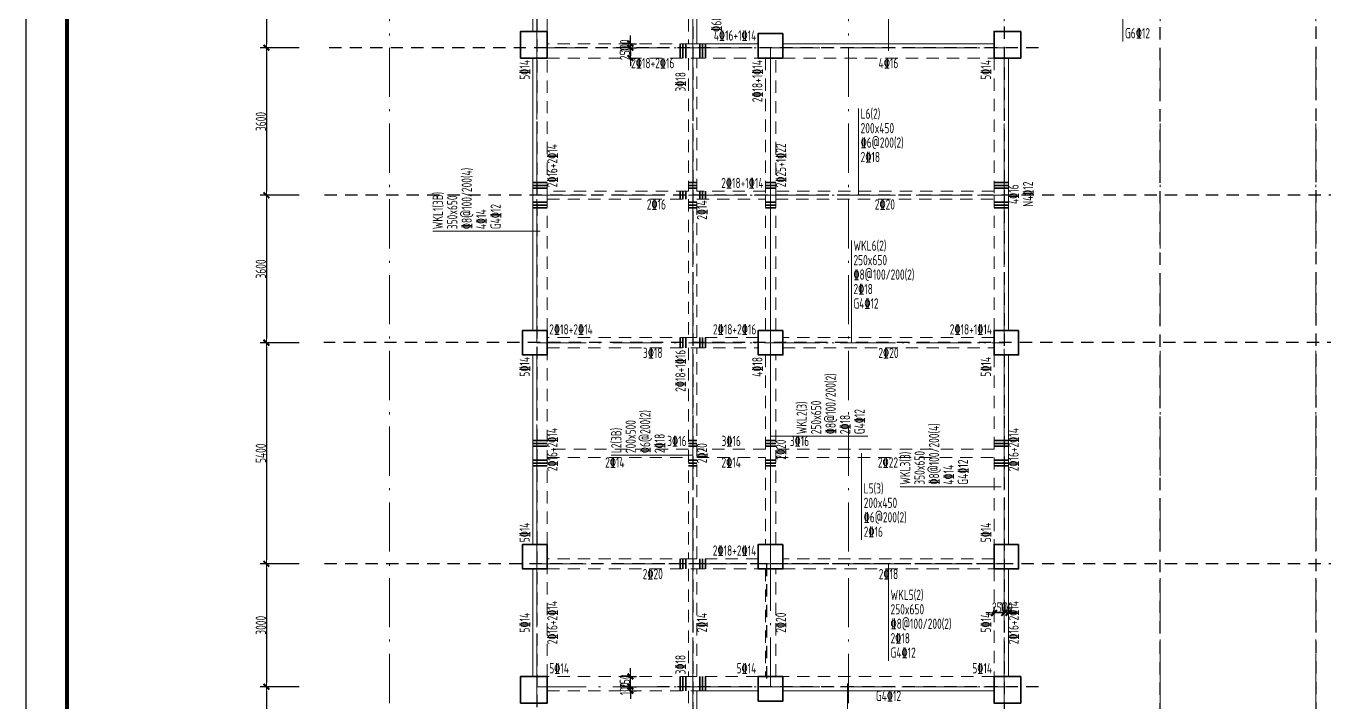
# Model space of a CAD drawing. Header units: millimetres. Extents: x 539196 to 807275, y 431843 to 1156631.
# Drawn here: x 669890 to 701555, y 891184 to 907693 of the extents above; entities that cross this region are included whole.
import ezdxf
from ezdxf.enums import TextEntityAlignment as Align

# ---------------------------------------------------------------- set-up
doc = ezdxf.new("R2010")
doc.units = ezdxf.units.MM
doc.header["$MEASUREMENT"] = 0
for name, pattern in [('DOTE', [2.42, 2, -0.2, 0.02, -0.2]), ('点划线', [1850, 1200, -300, 50, -300]), ('虚线', [500, 300, -200])]:
    doc.linetypes.add(name, pattern=pattern)
doc.layers.add('DOTE', color=1, linetype='DOTE')
doc.layers.add('PUB_TITLE', color=4, linetype='Continuous')
for name, color, linetype, lineweight in [('尺寸标注-梁', 3, 'Continuous', 18), ('梁原位标注', 7, 'Continuous', 18), ('梁名称编号', 2, 'Continuous', 18), ('梁标注引线', 2, 'Continuous', 18), ('梁附加箍筋', 1, 'Continuous', 35), ('梁集中标注', 2, 'Continuous', 18), ('砼柱', 2, 'Continuous', 35), ('砼梁', 4, 'Continuous', 18), ('砼次梁', 7, 'Continuous', 18), ('轴线', 9, '点划线', 18), ('轴线标注', 3, 'Continuous', 18)]:
    doc.layers.add(name, color=color, linetype=linetype, lineweight=lineweight)
doc.styles.add('样式 1_yjk_yjk_yjk_yjk_yjk_yjk_yjk_yjk_yjk_yjk', font='yjkeng.shx', dxfattribs={"width": 0.7, "bigfont": 'yjkchn.shx'})
doc.dimstyles.new('盈建科结构_yjk_yjk_yjk_yjk_yjk_yjk_yjk_yjk_yjk_yjk', dxfattribs={"dimscale": 100, "dimtxt": 2.5, "dimasz": 1, "dimexe": 1.5, "dimexo": 0.625, "dimgap": 0.1, "dimtad": 1, "dimdec": 0, "dimrnd": 1, "dimzin": 0, "dimdsep": 46, "dimtxsty": '样式 1_yjk_yjk_yjk_yjk_yjk_yjk_yjk_yjk_yjk_yjk', "dimblk": '_yjkbk', "dimblk1": 'ARCHTICK', "dimblk2": 'ARCHTICK', "dimcen": 0.09, "dimadec": 0, "dimazin": 0, "dimtfac": 1, "dimtdec": 4, "dimtix": 1, "dimtmove": 2, "dimatfit": 3, "dimfxl": 0, "dimtolj": 1, "dimtzin": 0, "dimarcsym": 0})

# ---------------------------------------------------------------- blocks, each defined once
blk = doc.blocks.new('_yjkbk')
blk.add_line((-1, 0), (1.5, 0))
blk.add_lwpolyline([(-0.7, -0.7, 0.5, 0.5, 0), (0.7, 0.7, 0.5, 0.5, 0)], format="xyseb")
blk = doc.blocks.new('*D357')
at = {"layer": 'Defpoints', "color": 0}
for p in [(684635, 907159), (684635, 906909), (684636, 907159)]:
    blk.add_point(p, dxfattribs=at)
at = {"layer": '尺寸标注-梁', "color": 0, "lineweight": -2}
for p, q in [((684636, 907259), (684636, 907359)), ((684635, 907159), (684786, 907159)), ((684635, 906909), (684786, 906909)), ((684636, 906909), (684636, 907159)), ((684636, 906809), (684636, 906709))]:
    blk.add_line(p, q, dxfattribs=at)
at = {"layer": '尺寸标注-梁', "color": 0, "lineweight": -2, "xscale": 100, "yscale": 100, "zscale": 100}
for p, rotation in [((684636, 907159), 270), ((684636, 906909), 90)]:
    blk.add_blockref('_yjkbk', p, dxfattribs=dict(at, rotation=rotation))
at = {"layer": '尺寸标注-梁', "color": 0, "insert": (684501, 907034), "char_height": 250, "attachment_point": 5, "rotation": 90, "style": '样式 1_yjk_yjk_yjk_yjk_yjk_yjk_yjk_yjk_yjk_yjk'}
blk.add_mtext('\\A1;250', dxfattribs=at)
blk = doc.blocks.new('_ARCHTICK')
at = {"color": 0, "linetype": 'ByBlock', "const_width": 0.15}
blk.add_lwpolyline([(-0.5, -0.5), (0.5, 0.5)], dxfattribs=at)
blk = doc.blocks.new('*D358')
at = {"layer": 'Defpoints', "color": 0}
for p in [(684635, 907259), (684636, 907259), (684635, 907159)]:
    blk.add_point(p, dxfattribs=at)
at = {"layer": '尺寸标注-梁', "color": 0, "lineweight": -2}
for p, q in [((684635, 907259), (684786, 907259)), ((684636, 907359), (684636, 907459)), ((684636, 907159), (684636, 907259)), ((684635, 907159), (684786, 907159)), ((684636, 907059), (684636, 906959))]:
    blk.add_line(p, q, dxfattribs=at)
at = {"layer": '尺寸标注-梁', "color": 0, "lineweight": -2, "xscale": 100, "yscale": 100, "zscale": 100}
for p, rotation in [((684636, 907259), 270), ((684636, 907159), 90)]:
    blk.add_blockref('_yjkbk', p, dxfattribs=dict(at, rotation=rotation))
at = {"layer": '尺寸标注-梁', "color": 0, "insert": (684501, 907209), "char_height": 250, "attachment_point": 5, "rotation": 90, "style": '样式 1_yjk_yjk_yjk_yjk_yjk_yjk_yjk_yjk_yjk_yjk'}
blk.add_mtext('\\A1;100', dxfattribs=at)
blk = doc.blocks.new('*D359')
at = {"layer": 'Defpoints', "color": 0}
for p in [(684635, 891559), (684635, 891459), (684636, 891559)]:
    blk.add_point(p, dxfattribs=at)
at = {"layer": '尺寸标注-梁', "color": 0, "lineweight": -2}
for p, q in [((684636, 891659), (684636, 891759)), ((684635, 891559), (684786, 891559)), ((684635, 891459), (684786, 891459)), ((684636, 891459), (684636, 891559)), ((684636, 891359), (684636, 891259))]:
    blk.add_line(p, q, dxfattribs=at)
at = {"layer": '尺寸标注-梁', "color": 0, "lineweight": -2, "xscale": 100, "yscale": 100, "zscale": 100}
for p, rotation in [((684636, 891559), 270), ((684636, 891459), 90)]:
    blk.add_blockref('_yjkbk', p, dxfattribs=dict(at, rotation=rotation))
at = {"layer": '尺寸标注-梁', "color": 0, "insert": (684501, 891509), "char_height": 250, "attachment_point": 5, "rotation": 90, "style": '样式 1_yjk_yjk_yjk_yjk_yjk_yjk_yjk_yjk_yjk_yjk'}
blk.add_mtext('\\A1;100', dxfattribs=at)
blk = doc.blocks.new('*D360')
at = {"layer": 'Defpoints', "color": 0}
for p in [(684635, 891809), (684636, 891809), (684635, 891559)]:
    blk.add_point(p, dxfattribs=at)
at = {"layer": '尺寸标注-梁', "color": 0, "lineweight": -2}
for p, q in [((684636, 891909), (684636, 892009)), ((684635, 891809), (684786, 891809)), ((684636, 891559), (684636, 891809)), ((684635, 891559), (684786, 891559)), ((684636, 891459), (684636, 891359))]:
    blk.add_line(p, q, dxfattribs=at)
at = {"layer": '尺寸标注-梁', "color": 0, "lineweight": -2, "xscale": 100, "yscale": 100, "zscale": 100}
for p, rotation in [((684636, 891809), 270), ((684636, 891559), 90)]:
    blk.add_blockref('_yjkbk', p, dxfattribs=dict(at, rotation=rotation))
at = {"layer": '尺寸标注-梁', "color": 0, "insert": (684501, 891684), "char_height": 250, "attachment_point": 5, "rotation": 90, "style": '样式 1_yjk_yjk_yjk_yjk_yjk_yjk_yjk_yjk_yjk_yjk'}
blk.add_mtext('\\A1;250', dxfattribs=at)
blk = doc.blocks.new('*D361')
at = {"layer": 'Defpoints', "color": 0}
for p in [(693755, 893360), (693755, 893359), (693855, 893359)]:
    blk.add_point(p, dxfattribs=at)
at = {"layer": '尺寸标注-梁', "color": 0, "lineweight": -2}
for p, q in [((693655, 893360), (693555, 893360)), ((693755, 893359), (693755, 893510)), ((693855, 893360), (693755, 893360)), ((693855, 893359), (693855, 893510)), ((693955, 893360), (694055, 893360))]:
    blk.add_line(p, q, dxfattribs=at)
at = {"layer": '尺寸标注-梁', "color": 0, "lineweight": -2, "xscale": 100, "yscale": 100, "zscale": 100}
blk.add_blockref('_yjkbk', (693755, 893360), dxfattribs=at)
at = {"layer": '尺寸标注-梁', "color": 0, "lineweight": -2, "xscale": 100, "yscale": 100, "zscale": 100, "rotation": 180}
blk.add_blockref('_yjkbk', (693855, 893360), dxfattribs=at)
at = {"layer": '尺寸标注-梁', "color": 0, "insert": (693805, 893495), "char_height": 250, "attachment_point": 5, "style": '样式 1_yjk_yjk_yjk_yjk_yjk_yjk_yjk_yjk_yjk_yjk'}
blk.add_mtext('\\A1;100', dxfattribs=at)
blk = doc.blocks.new('*D362')
at = {"layer": 'Defpoints', "color": 0}
for p in [(693505, 893360), (693505, 893359), (693755, 893359)]:
    blk.add_point(p, dxfattribs=at)
at = {"layer": '尺寸标注-梁', "color": 0, "lineweight": -2}
for p, q in [((693405, 893360), (693305, 893360)), ((693505, 893359), (693505, 893510)), ((693755, 893360), (693505, 893360)), ((693755, 893359), (693755, 893510)), ((693855, 893360), (693955, 893360))]:
    blk.add_line(p, q, dxfattribs=at)
at = {"layer": '尺寸标注-梁', "color": 0, "lineweight": -2, "xscale": 100, "yscale": 100, "zscale": 100}
blk.add_blockref('_yjkbk', (693505, 893360), dxfattribs=at)
at = {"layer": '尺寸标注-梁', "color": 0, "lineweight": -2, "xscale": 100, "yscale": 100, "zscale": 100, "rotation": 180}
blk.add_blockref('_yjkbk', (693755, 893360), dxfattribs=at)
at = {"layer": '尺寸标注-梁', "color": 0, "insert": (693630, 893495), "char_height": 250, "attachment_point": 5, "style": '样式 1_yjk_yjk_yjk_yjk_yjk_yjk_yjk_yjk_yjk_yjk'}
blk.add_mtext('\\A1;250', dxfattribs=at)
blk = doc.blocks.new('*D413')
at = {"layer": 'Defpoints', "color": 0}
for p in [(678755, 909059), (675755, 907159), (678755, 907159)]:
    blk.add_point(p, dxfattribs=at)
at = {"layer": '轴线标注', "color": 0, "lineweight": -2}
for p, q in [((676555, 909059), (675605, 909059)), ((675755, 908959), (675755, 907259)), ((676555, 907159), (675605, 907159))]:
    blk.add_line(p, q, dxfattribs=at)
at = {"layer": '轴线标注', "color": 0, "lineweight": -2, "xscale": 100, "yscale": 100, "zscale": 100}
for p, rotation in [((675755, 909059), 90), ((675755, 907159), 270)]:
    blk.add_blockref('_yjkbk', p, dxfattribs=dict(at, rotation=rotation))
at = {"layer": '轴线标注', "color": 0, "insert": (675620, 908109), "char_height": 250, "attachment_point": 5, "rotation": 90, "style": '样式 1_yjk_yjk_yjk_yjk_yjk_yjk_yjk_yjk_yjk_yjk'}
blk.add_mtext('\\A1;1900', dxfattribs=at)
blk = doc.blocks.new('*D415')
at = {"layer": 'Defpoints', "color": 0}
for p in [(678755, 907159), (675755, 903559), (678755, 903559)]:
    blk.add_point(p, dxfattribs=at)
at = {"layer": '轴线标注', "color": 0, "lineweight": -2}
for p, q in [((676555, 907159), (675605, 907159)), ((675755, 907059), (675755, 903659)), ((676555, 903559), (675605, 903559))]:
    blk.add_line(p, q, dxfattribs=at)
at = {"layer": '轴线标注', "color": 0, "lineweight": -2, "xscale": 100, "yscale": 100, "zscale": 100}
for p, rotation in [((675755, 907159), 90), ((675755, 903559), 270)]:
    blk.add_blockref('_yjkbk', p, dxfattribs=dict(at, rotation=rotation))
at = {"layer": '轴线标注', "color": 0, "insert": (675620, 905359), "char_height": 250, "attachment_point": 5, "rotation": 90, "style": '样式 1_yjk_yjk_yjk_yjk_yjk_yjk_yjk_yjk_yjk_yjk'}
blk.add_mtext('\\A1;3600', dxfattribs=at)
blk = doc.blocks.new('*D417')
at = {"layer": 'Defpoints', "color": 0}
for p in [(678755, 903559), (675755, 899959), (678755, 899959)]:
    blk.add_point(p, dxfattribs=at)
at = {"layer": '轴线标注', "color": 0, "lineweight": -2}
for p, q in [((676555, 903559), (675605, 903559)), ((675755, 903459), (675755, 900059)), ((676555, 899959), (675605, 899959))]:
    blk.add_line(p, q, dxfattribs=at)
at = {"layer": '轴线标注', "color": 0, "lineweight": -2, "xscale": 100, "yscale": 100, "zscale": 100}
for p, rotation in [((675755, 903559), 90), ((675755, 899959), 270)]:
    blk.add_blockref('_yjkbk', p, dxfattribs=dict(at, rotation=rotation))
at = {"layer": '轴线标注', "color": 0, "insert": (675620, 901759), "char_height": 250, "attachment_point": 5, "rotation": 90, "style": '样式 1_yjk_yjk_yjk_yjk_yjk_yjk_yjk_yjk_yjk_yjk'}
blk.add_mtext('\\A1;3600', dxfattribs=at)
blk = doc.blocks.new('*D419')
at = {"layer": 'Defpoints', "color": 0}
for p in [(678755, 899959), (675755, 894559), (678755, 894559)]:
    blk.add_point(p, dxfattribs=at)
at = {"layer": '轴线标注', "color": 0, "lineweight": -2}
for p, q in [((676555, 899959), (675605, 899959)), ((675755, 899859), (675755, 894659)), ((676555, 894559), (675605, 894559))]:
    blk.add_line(p, q, dxfattribs=at)
at = {"layer": '轴线标注', "color": 0, "lineweight": -2, "xscale": 100, "yscale": 100, "zscale": 100}
for p, rotation in [((675755, 899959), 90), ((675755, 894559), 270)]:
    blk.add_blockref('_yjkbk', p, dxfattribs=dict(at, rotation=rotation))
at = {"layer": '轴线标注', "color": 0, "insert": (675620, 897259), "char_height": 250, "attachment_point": 5, "rotation": 90, "style": '样式 1_yjk_yjk_yjk_yjk_yjk_yjk_yjk_yjk_yjk_yjk'}
blk.add_mtext('\\A1;5400', dxfattribs=at)
blk = doc.blocks.new('*D421')
at = {"layer": 'Defpoints', "color": 0}
for p in [(678755, 894559), (675755, 891559), (678755, 891559)]:
    blk.add_point(p, dxfattribs=at)
at = {"layer": '轴线标注', "color": 0, "lineweight": -2}
for p, q in [((676555, 894559), (675605, 894559)), ((675755, 894459), (675755, 891659)), ((676555, 891559), (675605, 891559))]:
    blk.add_line(p, q, dxfattribs=at)
at = {"layer": '轴线标注', "color": 0, "lineweight": -2, "xscale": 100, "yscale": 100, "zscale": 100}
for p, rotation in [((675755, 894559), 90), ((675755, 891559), 270)]:
    blk.add_blockref('_yjkbk', p, dxfattribs=dict(at, rotation=rotation))
at = {"layer": '轴线标注', "color": 0, "insert": (675620, 893059), "char_height": 250, "attachment_point": 5, "rotation": 90, "style": '样式 1_yjk_yjk_yjk_yjk_yjk_yjk_yjk_yjk_yjk_yjk'}
blk.add_mtext('\\A1;3000', dxfattribs=at)
blk = doc.blocks.new('*D423')
at = {"layer": 'Defpoints', "color": 0}
for p in [(678755, 891559), (675755, 889659), (678755, 889659)]:
    blk.add_point(p, dxfattribs=at)
at = {"layer": '轴线标注', "color": 0, "lineweight": -2}
for p, q in [((676555, 891559), (675605, 891559)), ((675755, 891459), (675755, 889759)), ((676555, 889659), (675605, 889659))]:
    blk.add_line(p, q, dxfattribs=at)
at = {"layer": '轴线标注', "color": 0, "lineweight": -2, "xscale": 100, "yscale": 100, "zscale": 100}
for p, rotation in [((675755, 891559), 90), ((675755, 889659), 270)]:
    blk.add_blockref('_yjkbk', p, dxfattribs=dict(at, rotation=rotation))
at = {"layer": '轴线标注', "color": 0, "insert": (675620, 890609), "char_height": 250, "attachment_point": 5, "rotation": 90, "style": '样式 1_yjk_yjk_yjk_yjk_yjk_yjk_yjk_yjk_yjk_yjk'}
blk.add_mtext('\\A1;1900', dxfattribs=at)
blk = doc.blocks.new('jzzw')
at = {"layer": 'DOTE', "color": 1, "linetype": '虚线'}
for p, q in [((928786, 890469), (928786, 834829)), ((932586, 852149), (932586, 890469)), ((936386, 890469), (936386, 834829)), ((917386, 873149), (917386, 834829)), ((921186, 872969), (921186, 834829)), ((929618, 870449), (912217, 870449)), ((952506, 866849), (912186, 866849)), ((952463, 863249), (912186, 863249)), ((952506, 857849), (912186, 857849)), ((928906, 857849), (920186, 857849)), ((922986, 857849), (922986, 854849)), ((929618, 854849), (920186, 854849))]:
    blk.add_line(p, q, dxfattribs=at)

msp = doc.modelspace()

# ---------------------------------------------------------------- linework, layer by layer
at = {"layer": 'PUB_TITLE'}
msp.add_lwpolyline([(669890.4, 852343), (729290.4, 852343), (729290.4, 936443), (669890.4, 936443)], close=True, dxfattribs=at)
at = {"layer": 'PUB_TITLE', "const_width": 100}
msp.add_lwpolyline([(670890.4, 853343), (728290.4, 853343), (728290.4, 933943), (670890.4, 933943)], close=True, dxfattribs=at)
at = {"layer": '梁标注引线'}
for p, q in [((696650.6, 909934.2), (696650.6, 907315.7)), ((690930.4, 907084.2), (690930.4, 909577.7)), ((690200.6, 903559.2), (690200.6, 905675)), ((682430.4, 902679.4), (679811.9, 902679.4)), ((690025.6, 899959.2), (690025.6, 902452.7)), ((688055.4, 897673.5), (690423.9, 897673.5)), ((686155.4, 897212.4), (684164.7, 897212.4)), ((690275.6, 897259.2), (690275.6, 895143.5)), ((693680.4, 896441.9), (691211.9, 896441.9)), ((690930.4, 894559.2), (690930.4, 892190.7)), ((689928, 891634.2), (689928, 889015.7))]:
    msp.add_line(p, q, dxfattribs=at)
at = {"layer": '梁附加箍筋'}
for p, q in [((685845.4, 906909.2), (685845.4, 907259.2)), ((685915.4, 906909.2), (685915.4, 907259.2)), ((685985.4, 906909.2), (685985.4, 907259.2)), ((686325.4, 906909.2), (686325.4, 907259.2)), ((686395.4, 906909.2), (686395.4, 907259.2)), ((686465.4, 906909.2), (686465.4, 907259.2)), ((682605.4, 903869.2), (682255.4, 903869.2)), ((682605.4, 903799.2), (682255.4, 903799.2)), ((682605.4, 903729.2), (682255.4, 903729.2)), ((686255.4, 903869.2), (686055.4, 903869.2)), ((686255.4, 903799.2), (686055.4, 903799.2)), ((686255.4, 903729.2), (686055.4, 903729.2)), ((688180.4, 903869.2), (687930.4, 903869.2)), ((688180.4, 903799.2), (687930.4, 903799.2)), ((688180.4, 903729.2), (687930.4, 903729.2)), ((693855.4, 903869.2), (693505.4, 903869.2)), ((693855.4, 903799.2), (693505.4, 903799.2)), ((693855.4, 903729.2), (693505.4, 903729.2)), ((685845.4, 903459.2), (685845.4, 903659.2)), ((685915.4, 903459.2), (685915.4, 903659.2)), ((685985.4, 903459.2), (685985.4, 903659.2)), ((686325.4, 903459.2), (686325.4, 903659.2)), ((686395.4, 903459.2), (686395.4, 903659.2)), ((686465.4, 903459.2), (686465.4, 903659.2)), ((682605.4, 903389.2), (682255.4, 903389.2)), ((682605.4, 903319.2), (682255.4, 903319.2)), ((682605.4, 903249.2), (682255.4, 903249.2)), ((686255.4, 903389.2), (686055.4, 903389.2)), ((686255.4, 903319.2), (686055.4, 903319.2)), ((686255.4, 903249.2), (686055.4, 903249.2)), ((688180.4, 903389.2), (687930.4, 903389.2)), ((688180.4, 903319.2), (687930.4, 903319.2)), ((688180.4, 903249.2), (687930.4, 903249.2)), ((693855.4, 903389.2), (693505.4, 903389.2)), ((693855.4, 903319.2), (693505.4, 903319.2)), ((693855.4, 903249.2), (693505.4, 903249.2)), ((685845.4, 899834.2), (685845.4, 900084.2)), ((685915.4, 899834.2), (685915.4, 900084.2)), ((685985.4, 899834.2), (685985.4, 900084.2)), ((686325.4, 899834.2), (686325.4, 900084.2)), ((686395.4, 899834.2), (686395.4, 900084.2)), ((686465.4, 899834.2), (686465.4, 900084.2)), ((682605.4, 897569.2), (682255.4, 897569.2)), ((682605.4, 897499.2), (682255.4, 897499.2)), ((682605.4, 897429.2), (682255.4, 897429.2)), ((686255.4, 897569.2), (686055.4, 897569.2)), ((686255.4, 897499.2), (686055.4, 897499.2)), ((686255.4, 897429.2), (686055.4, 897429.2)), ((688180.4, 897569.2), (687930.4, 897569.2)), ((688180.4, 897499.2), (687930.4, 897499.2)), ((688180.4, 897429.2), (687930.4, 897429.2)), ((693855.4, 897569.2), (693505.4, 897569.2)), ((693855.4, 897499.2), (693505.4, 897499.2)), ((693855.4, 897429.2), (693505.4, 897429.2)), ((682605.4, 897089.2), (682255.4, 897089.2)), ((686255.4, 897089.2), (686055.4, 897089.2)), ((688180.4, 897089.2), (687930.4, 897089.2)), ((693855.4, 897089.2), (693505.4, 897089.2)), ((682605.4, 897019.2), (682255.4, 897019.2)), ((682605.4, 896949.2), (682255.4, 896949.2)), ((686255.4, 897019.2), (686055.4, 897019.2)), ((686255.4, 896949.2), (686055.4, 896949.2)), ((688180.4, 897019.2), (687930.4, 897019.2)), ((688180.4, 896949.2), (687930.4, 896949.2)), ((693855.4, 897019.2), (693505.4, 897019.2)), ((693855.4, 896949.2), (693505.4, 896949.2)), ((685845.4, 894434.2), (685845.4, 894684.2)), ((685915.4, 894434.2), (685915.4, 894684.2)), ((685985.4, 894434.2), (685985.4, 894684.2)), ((686325.4, 894434.2), (686325.4, 894684.2)), ((686395.4, 894434.2), (686395.4, 894684.2)), ((686465.4, 894434.2), (686465.4, 894684.2)), ((685845.4, 891459.2), (685845.4, 891809.2)), ((685915.4, 891459.2), (685915.4, 891809.2)), ((685985.4, 891459.2), (685985.4, 891809.2)), ((686325.4, 891459.2), (686325.4, 891809.2)), ((686395.4, 891459.2), (686395.4, 891809.2)), ((686465.4, 891459.2), (686465.4, 891809.2))]:
    msp.add_line(p, q, dxfattribs=at)
at = {"layer": '砼柱'}
for points in [[(682605.4, 907559.2), (681955.4, 907559.2), (681955.4, 906909.2), (682605.4, 906909.2)], [(694155.4, 907559.2), (693505.4, 907559.2), (693505.4, 906909.2), (694155.4, 906909.2)], [(688355.4, 907509.2), (687755.4, 907509.2), (687755.4, 906909.2), (688355.4, 906909.2)], [(682605.4, 900259.2), (682005.4, 900259.2), (682005.4, 899659.2), (682605.4, 899659.2)], [(688355.4, 900259.2), (687755.4, 900259.2), (687755.4, 899659.2), (688355.4, 899659.2)], [(694105.4, 900259.2), (693505.4, 900259.2), (693505.4, 899659.2), (694105.4, 899659.2)], [(682605.4, 895034.2), (682005.4, 895034.2), (682005.4, 894434.2), (682605.4, 894434.2)], [(688355.4, 895034.2), (687755.4, 895034.2), (687755.4, 894434.2), (688355.4, 894434.2)], [(694105.4, 895034.2), (693505.4, 895034.2), (693505.4, 894434.2), (694105.4, 894434.2)], [(682605.4, 891809.2), (681955.4, 891809.2), (681955.4, 891159.2), (682605.4, 891159.2)], [(688355.4, 891809.2), (687755.4, 891809.2), (687755.4, 891209.2), (688355.4, 891209.2)], [(694155.4, 891809.2), (693505.4, 891809.2), (693505.4, 891159.2), (694155.4, 891159.2)]]:
    msp.add_lwpolyline(points, close=True, dxfattribs=at)
at = {"layer": '砼梁'}
for p, q in [((682255.4, 909059.2), (682255.4, 907559.2)), ((686255.4, 907259.2), (686255.4, 909059.2)), ((687755.4, 907259.2), (686155.4, 907259.2)), ((693505.4, 907259.2), (688355.4, 907259.2)), ((682255.4, 906909.2), (682255.4, 903559.2)), ((693855.4, 903559.2), (693855.4, 906909.2)), ((682255.4, 903559.2), (682255.4, 900259.2)), ((693855.4, 900259.2), (693855.4, 903559.2)), ((682255.4, 899659.2), (682255.4, 895034.2)), ((693855.4, 895034.2), (693855.4, 899659.2)), ((682255.4, 894434.2), (682255.4, 891809.2)), ((693855.4, 891809.2), (693855.4, 894434.2)), ((686155.4, 891459.2), (687755.4, 891459.2)), ((686255.4, 889659.2), (686255.4, 891459.2)), ((688355.4, 891459.2), (693505.4, 891459.2))]:
    msp.add_line(p, q, dxfattribs=at)
at = {"layer": '砼梁', "linetype": '虚线'}
for p, q in [((682605.4, 907559.2), (682605.4, 909059.2)), ((686055.4, 908859.2), (686055.4, 907259.2)), ((686155.4, 907259.2), (682605.4, 907259.2)), ((682605.4, 906909.2), (686155.4, 906909.2)), ((682605.4, 903559.3), (682605.4, 906909.2)), ((686055.4, 906909.2), (686055.4, 903659.2)), ((686155.4, 906909.2), (687755.4, 906909.2)), ((686255.4, 903659.2), (686255.4, 906909.2)), ((687930.4, 906909.2), (687930.4, 903559.3)), ((688180.4, 903559.3), (688180.4, 906909.2)), ((688355.4, 906909.2), (693505.4, 906909.2)), ((693505.4, 906909.2), (693505.4, 903559.3)), ((686055.4, 903659.2), (682605.4, 903659.2)), ((682605.4, 900259.2), (682605.4, 903559.2)), ((682605.4, 903459.2), (686055.4, 903459.2)), ((686055.4, 903459.2), (686055.4, 900084.2)), ((687930.4, 903659.2), (686255.4, 903659.2)), ((686255.4, 900084.2), (686255.4, 903459.2)), ((686255.4, 903459.2), (687930.4, 903459.2)), ((687930.4, 903559.2), (687930.4, 900259.2)), ((693505.4, 903659.2), (688180.4, 903659.2)), ((688180.4, 900259.2), (688180.4, 903559.2)), ((688180.4, 903459.2), (693505.4, 903459.2)), ((693505.4, 903559.2), (693505.4, 900259.2)), ((686155.4, 900084.2), (682605.4, 900084.2)), ((687755.4, 900084.2), (686155.4, 900084.2)), ((693505.4, 900084.2), (688355.4, 900084.2)), ((682605.4, 899834.2), (686155.4, 899834.2)), ((682605.4, 895034.2), (682605.4, 899659.2)), ((686055.4, 899834.2), (686055.4, 894684.2)), ((686155.4, 899834.2), (687755.4, 899834.2)), ((686255.4, 894684.2), (686255.4, 899834.2)), ((687930.4, 899659.2), (687930.4, 895034.2)), ((688180.4, 895034.2), (688180.4, 899659.2)), ((688355.4, 899834.2), (693505.4, 899834.2)), ((693505.4, 899659.2), (693505.4, 895034.2)), ((686155.4, 894684.2), (682605.4, 894684.2)), ((687755.4, 894684.2), (686155.4, 894684.2)), ((693505.4, 894684.2), (688355.4, 894684.2)), ((682605.4, 891809.2), (682605.4, 894434.2)), ((682605.4, 894434.2), (686155.4, 894434.2)), ((686055.4, 894434.2), (686055.4, 891809.2)), ((686155.4, 894434.2), (687755.4, 894434.2)), ((686255.4, 891809.2), (686255.4, 894434.2)), ((687930.4, 894434.2), (687930.4, 891809.2)), ((688180.4, 891809.2), (688180.4, 894434.2)), ((688355.4, 894434.2), (693505.4, 894434.2)), ((693505.4, 894434.2), (693505.4, 891809.2)), ((686155.4, 891809.2), (682605.4, 891809.2)), ((687755.4, 891809.2), (686155.4, 891809.2)), ((693505.4, 891809.2), (688355.4, 891809.2)), ((682605.4, 891459.2), (686155.4, 891459.2)), ((686055.4, 891459.2), (686055.4, 889859.2))]:
    msp.add_line(p, q, dxfattribs=at)
at = {"layer": '砼次梁', "linetype": '虚线'}
for p, q in [((686055.4, 897359.2), (682605.4, 897359.2)), ((682605.4, 897159.2), (686055.4, 897159.2)), ((687930.4, 897359.2), (686255.4, 897359.2)), ((686255.4, 897159.2), (687930.4, 897159.2)), ((693505.4, 897359.2), (688180.4, 897359.2)), ((688180.4, 897159.2), (693505.4, 897159.2))]:
    msp.add_line(p, q, dxfattribs=at)
at = {"layer": '轴线'}
for p, q in [((678755.4, 872659.2), (678755.4, 926059.2)), ((682355.4, 872659.2), (682355.4, 926059.2)), ((686155.4, 872659.2), (686155.4, 926059.2)), ((689955.4, 872659.2), (689955.4, 926059.2)), ((693755.4, 872659.2), (693755.4, 926059.2)), ((697555.4, 872659.2), (697555.4, 926059.2)), ((701355.4, 872659.2), (701355.4, 926059.2)), ((682355.4, 907159.2), (682355.4, 909059.2)), ((686155.4, 907159.2), (686155.4, 909059.2)), ((682355.4, 903559.2), (682355.4, 907159.2)), ((682355.4, 907159.2), (686155.4, 907159.2)), ((682355.4, 907159.2), (693755.4, 907159.2)), ((686155.4, 903559.2), (686155.4, 907159.2)), ((686155.4, 907159.2), (688055.4, 907159.2)), ((688055.4, 907159.2), (693755.4, 907159.2)), ((688055.4, 903559.2), (688055.4, 907159.2)), ((688055.4, 891559.2), (688055.4, 907159.2)), ((693755.4, 903559.2), (693755.4, 907159.2)), ((682355.4, 899959.2), (682355.4, 903559.2)), ((682355.4, 903559.2), (686155.4, 903559.2)), ((682355.4, 903559.2), (693755.4, 903559.2)), ((686155.4, 899959.2), (686155.4, 903559.2)), ((686155.4, 903559.2), (688055.4, 903559.2)), ((688055.4, 899959.2), (688055.4, 903559.2)), ((688055.4, 903559.2), (693755.4, 903559.2)), ((693755.4, 899959.2), (693755.4, 903559.2)), ((682355.4, 894559.2), (682355.4, 899959.2)), ((682355.4, 899959.2), (686155.4, 899959.2)), ((682355.4, 899959.2), (693755.4, 899959.2)), ((686155.4, 894559.2), (686155.4, 899959.2)), ((686155.4, 899959.2), (688055.4, 899959.2)), ((688055.4, 899959.2), (693755.4, 899959.2)), ((688055.4, 894559.2), (688055.4, 899959.2)), ((693755.4, 894559.2), (693755.4, 899959.2)), ((682355.4, 891559.2), (682355.4, 894559.2)), ((682355.4, 894559.2), (686155.4, 894559.2)), ((682355.4, 894559.2), (693755.4, 894559.2)), ((686155.4, 891559.2), (686155.4, 894559.2)), ((686155.4, 894559.2), (688055.4, 894559.2)), ((688055.4, 894559.2), (693755.4, 894559.2)), ((688055.4, 891559.2), (688055.4, 894559.2)), ((693755.4, 891559.2), (693755.4, 894559.2)), ((682355.4, 889659.2), (682355.4, 891559.2)), ((682355.4, 891559.2), (686155.4, 891559.2)), ((682355.4, 891559.2), (693755.4, 891559.2)), ((686155.4, 889659.2), (686155.4, 891559.2)), ((686155.4, 891559.2), (688055.4, 891559.2)), ((688055.4, 891559.2), (693755.4, 891559.2))]:
    msp.add_line(p, q, dxfattribs=at)

# ---------------------------------------------------------------- block references
msp.add_blockref('jzzw', (-235030.4, 36710.3))

# ---------------------------------------------------------------- texts
at = {"layer": '梁原位标注', "linetype": 'Continuous', "style": '样式 1_yjk_yjk_yjk_yjk_yjk_yjk_yjk_yjk_yjk_yjk', "width": 0.7}
for s, p in [('\x846@100(2)', (686608.2, 908059.2)), ('2\x8416+2\x8414', (682605.4, 904278.4)), ('2\x8425+1\x8422', (688180.4, 904288.5)), ('4\x8416', (693855.4, 903584.2)), ('N4\x8412', (694208.2, 903584.2)), ('2\x8414', (686255.4, 903196.8)), ('2\x8416+2\x8414', (682605.4, 897346.7)), ('2\x8416+2\x8414', (693855.4, 897346.7)), ('2\x8420', (686255.4, 897259.2)), ('2\x8420', (688180.4, 897346.7)), ('2\x8416+2\x8414', (682605.4, 893121.7)), ('2\x8416+2\x8414', (693855.4, 893121.7)), ('2\x8414', (686255.4, 893121.7)), ('2\x8420', (688180.4, 893121.7))]:
    msp.add_text(s, height=250, rotation=90, dxfattribs=at).set_placement(p, align=Align.TOP_CENTER)
for s, p in [('4\x8416+1\x8414', (687705.4, 907259.2)), ('2\x8418+1\x8414', (687880.4, 903659.2)), ('2\x8418+2\x8416', (687705.4, 900084.2)), ('2\x8418+1\x8414', (693455.4, 900084.2)), ('3\x8416', (686005.4, 897359.2)), ('2\x8418+2\x8414', (687705.4, 894684.2)), ('5\x8414', (687705.4, 891809.2)), ('5\x8414', (693455.4, 891809.2))]:
    msp.add_text(s, height=250, dxfattribs=at).set_placement(p, align=Align.BOTTOM_RIGHT)
for s, p in [('2\x8418+2\x8416', (685180.4, 906909.2)), ('4\x8416', (690930.4, 906909.2)), ('2\x8416', (685267.9, 903459.2)), ('2\x8420', (690842.9, 903459.2)), ('3\x8418', (685180.4, 899834.2)), ('2\x8420', (690930.4, 899834.2)), ('2\x8414', (684255.4, 897159.2)), ('2\x8414', (687092.9, 897159.2)), ('2\x8422', (690917.9, 897159.2)), ('2\x8420', (685180.4, 894434.2)), ('2\x8418', (690930.4, 894434.2)), ('G4\x8412', (690930.4, 891459.2))]:
    msp.add_text(s, height=250, dxfattribs=at).set_placement(p, align=Align.TOP_CENTER)
for s, p in [('5\x8414', (682255.4, 906859.2)), ('2\x8418+1\x8414', (687930.4, 906859.2)), ('5\x8414', (693505.4, 906859.2)), ('3\x8418', (686055.4, 906566.7)), ('5\x8414', (682255.4, 899609.2)), ('2\x8418+1\x8416', (686055.4, 899784.2)), ('5\x8414', (693505.4, 899609.2)), ('4\x8418', (687930.4, 899609.2))]:
    msp.add_text(s, height=250, rotation=90, dxfattribs=at).set_placement(p, align=Align.BOTTOM_RIGHT)
for s, p in [('2\x8418+2\x8414', (682655.4, 900084.2)), ('3\x8416', (688522.9, 897359.2)), ('5\x8414', (682655.4, 891809.2))]:
    msp.add_text(s, height=250, dxfattribs=at).set_placement(p, align=Align.BOTTOM_LEFT)
msp.add_text('3\x8416', height=250, dxfattribs=at).set_placement((687092.9, 897359.2), align=Align.BOTTOM_CENTER)
for s, p in [('5\x8414', (682255.4, 895084.2)), ('5\x8414', (693505.4, 895084.2)), ('3\x8418', (686055.4, 891859.2))]:
    msp.add_text(s, height=250, rotation=90, dxfattribs=at).set_placement(p, align=Align.BOTTOM_LEFT)
for p in [(682255.4, 893121.7), (693505.4, 893121.7)]:
    msp.add_text('5\x8414', height=250, rotation=90, dxfattribs=at).set_placement(p, align=Align.BOTTOM_CENTER)
at = {"layer": '梁名称编号', "linetype": 'Continuous', "style": '样式 1_yjk_yjk_yjk_yjk_yjk_yjk_yjk_yjk_yjk_yjk', "width": 0.7}
for s, p in [('L6(2)', (690250.6, 905675)), ('WKL6(2)', (690075.6, 902452.7))]:
    msp.add_text(s, height=250, dxfattribs=at).set_placement(p, align=Align.TOP_LEFT)
for s, p in [('WKL1(3B)', (679811.9, 902729.4)), ('L2(3B)', (684164.7, 897262.4)), ('WKL3(3)', (691211.9, 896491.9))]:
    msp.add_text(s, height=250, rotation=90, dxfattribs=at).set_placement(p, align=Align.TOP_LEFT)
msp.add_text('WKL2(3)', height=250, rotation=90, dxfattribs=at).set_placement((689012.9, 897723.5), align=Align.BOTTOM_LEFT)
for s, p in [('L5(3)', (690325.6, 896201.7)), ('WKL5(2)', (690980.4, 893601.7))]:
    msp.add_text(s, height=250, dxfattribs=at).set_placement(p, align=Align.BOTTOM_LEFT)
at = {"layer": '梁集中标注', "linetype": 'Continuous', "style": '样式 1_yjk_yjk_yjk_yjk_yjk_yjk_yjk_yjk_yjk_yjk', "width": 0.7}
for s, p in [('G6\x8412', (696700.6, 907315.7)), ('200x450', (690325.6, 895849)), ('\x846@200(2)', (690325.6, 895496.2)), ('2\x8416', (690325.6, 895143.5)), ('250x650', (690980.4, 893249)), ('\x848@100/200(2)', (690980.4, 892896.2)), ('2\x8418', (690980.4, 892543.5)), ('G4\x8412', (690980.4, 892190.7))]:
    msp.add_text(s, height=250, dxfattribs=at).set_placement(p, align=Align.BOTTOM_LEFT)
for s, p in [('200x450', (690250.6, 905322.2)), ('\x846@200(2)', (690250.6, 904969.5)), ('2\x8418', (690250.6, 904616.7)), ('250x650', (690075.6, 902100)), ('\x848@100/200(2)', (690075.6, 901747.2)), ('2\x8418', (690075.6, 901394.5)), ('G4\x8412', (690075.6, 901041.7))]:
    msp.add_text(s, height=250, dxfattribs=at).set_placement(p, align=Align.TOP_LEFT)
for s, p in [('\x848@100/200(4)', (680517.4, 902729.4)), ('350x650', (680164.7, 902729.4)), ('4\x8414', (680870.2, 902729.4)), ('G4\x8412', (681222.9, 902729.4)), ('200x500', (684517.4, 897262.4)), ('\x846@200(2)', (684870.2, 897262.4)), ('2\x8418', (685222.9, 897262.4)), ('\x848@100/200(4)', (691917.4, 896491.9)), ('350x650', (691564.7, 896491.9)), ('G4\x8412', (692622.9, 896491.9)), ('4\x8414', (692270.2, 896491.9))]:
    msp.add_text(s, height=250, rotation=90, dxfattribs=at).set_placement(p, align=Align.TOP_LEFT)
for s, p in [('\x848@100/200(2)', (689718.4, 897723.5)), ('250x650', (689365.7, 897723.5)), ('2\x8418', (690071.2, 897723.5)), ('G4\x8412', (690423.9, 897723.5))]:
    msp.add_text(s, height=250, rotation=90, dxfattribs=at).set_placement(p, align=Align.BOTTOM_LEFT)

# ---------------------------------------------------------------- dimensions: what is measured, and where the dimension line sits
at = {"layer": '尺寸标注-梁'}
for p1, p2, picture, middle in [((684635.4, 907159.2), (684635.4, 907259.2), '*D358', (684501.4, 907209.2)), ((684635.4, 906909.2), (684635.4, 907159.2), '*D357', (684501.4, 907034.2)), ((693755.4, 893359.2), (693505.4, 893359.2), '*D362', (693630.4, 893495.2)), ((693855.4, 893359.2), (693755.4, 893359.2), '*D361', (693805.4, 893495.2)), ((684635.4, 891559.2), (684635.4, 891809.2), '*D360', (684501.4, 891684.2)), ((684635.4, 891459.2), (684635.4, 891559.2), '*D359', (684501.4, 891509.2))]:
    dim = msp.add_aligned_dim(p1=p1, p2=p2, distance=-1, dimstyle='盈建科结构_yjk_yjk_yjk_yjk_yjk_yjk_yjk_yjk_yjk_yjk', override={"dimscale": 100, "dimtxt": 2.5, "dimasz": 1, "dimexe": 1.5, "dimexo": 0, "dimgap": 0.1, "dimtad": 1, "dimlfac": 1, "dimrnd": 5, "dimdle": 0, "dimfxlon": 0}, dxfattribs=at)
    dim.commit()
    dim.dimension.update_dxf_attribs({"geometry": picture, "text_midpoint": middle})
at = {"layer": '轴线标注'}
for p1, p2, picture, middle in [((678755.4, 909059.2), (678755.4, 907159.2), '*D413', (675620.4, 908109.2)), ((678755.4, 907159.2), (678755.4, 903559.2), '*D415', (675620.4, 905359.2)), ((678755.4, 903559.2), (678755.4, 899959.2), '*D417', (675620.4, 901759.2)), ((678755.4, 899959.2), (678755.4, 894559.2), '*D419', (675620.4, 897259.2)), ((678755.4, 894559.2), (678755.4, 891559.2), '*D421', (675620.4, 893059.2)), ((678755.4, 891559.2), (678755.4, 889659.2), '*D423', (675620.4, 890609.2))]:
    dim = msp.add_aligned_dim(p1=p1, p2=p2, distance=-3000, dimstyle='盈建科结构_yjk_yjk_yjk_yjk_yjk_yjk_yjk_yjk_yjk_yjk', override={"dimscale": 100, "dimtxt": 2.5, "dimasz": 1, "dimexe": 1.5, "dimexo": 22, "dimgap": 0.1, "dimtad": 1, "dimlfac": 1, "dimrnd": 5, "dimdle": 0, "dimfxlon": 0}, dxfattribs=at)
    dim.commit()
    dim.dimension.update_dxf_attribs({"geometry": picture, "text_midpoint": middle})

doc.saveas('drawing.dxf')
